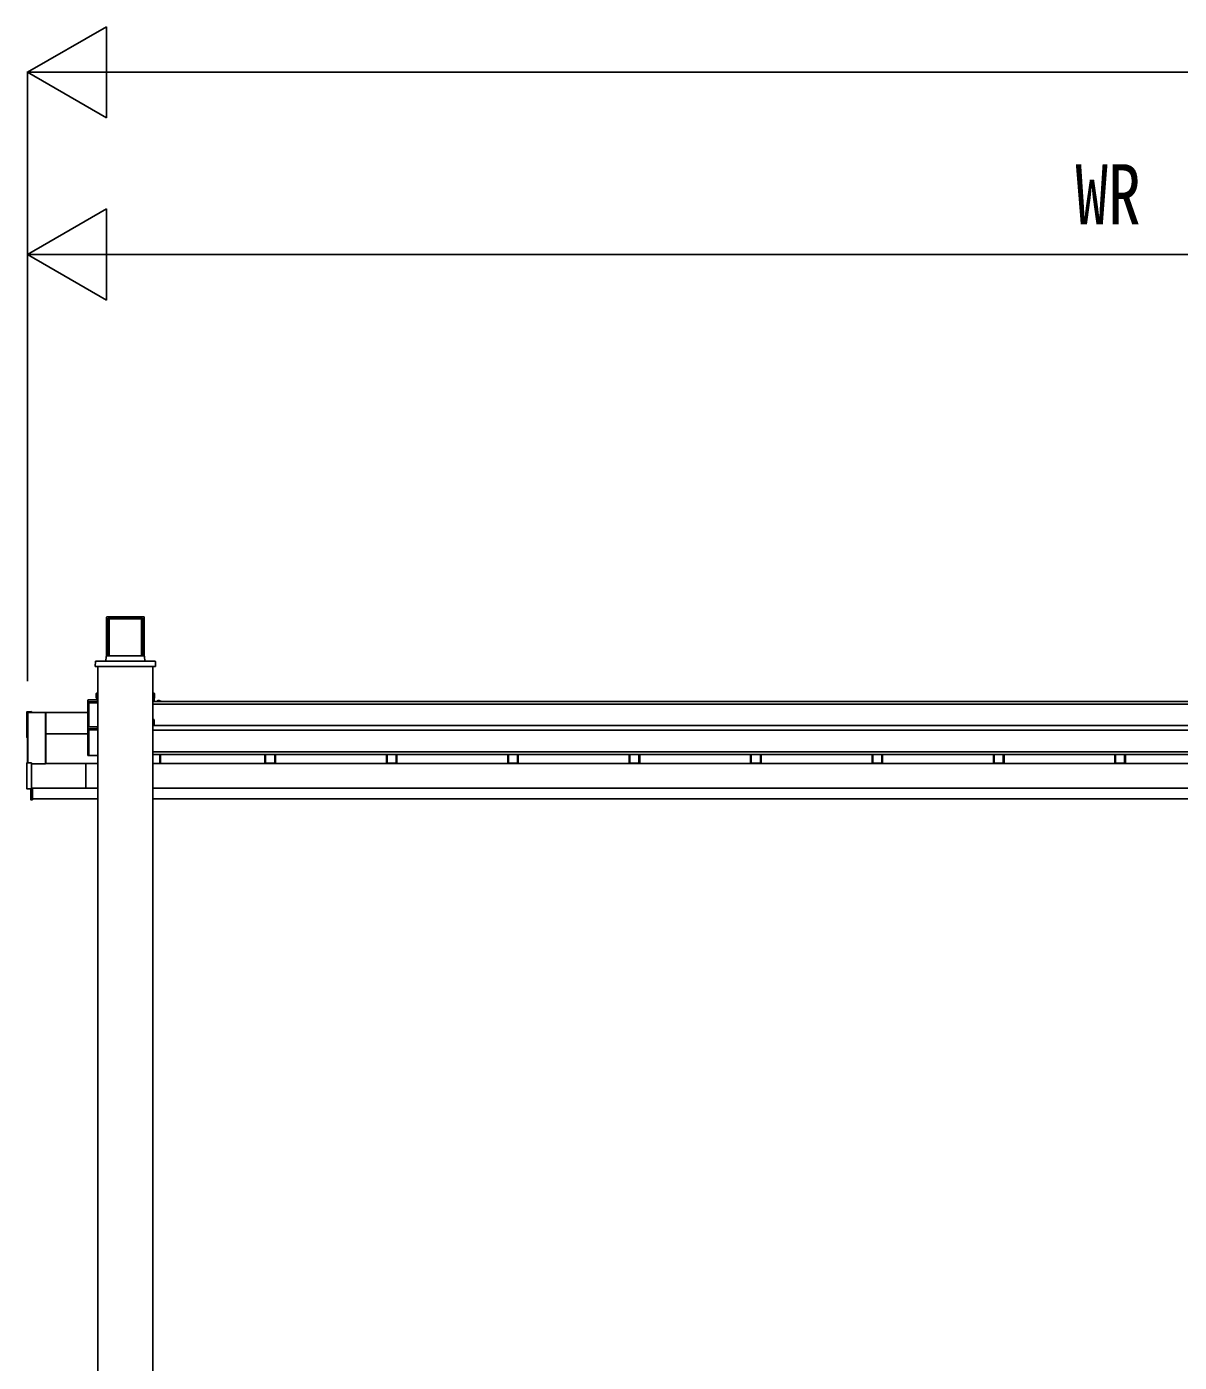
# Model space of a CAD drawing. Units: millimetres, scale not verified. Extents: x -12615 to 12615, y -8909 to 8911.
# Drawn here: x -10277 to -8379, y -3202 to -1003 of the extents above; entities that cross this region are included whole.
import ezdxf
from ezdxf.enums import TextEntityAlignment as Align

# ---------------------------------------------------------------- set-up
doc = ezdxf.new("R2010")
doc.units = ezdxf.units.MM
doc.header["$LTSCALE"] = 50
doc.layers.add('0-5_YKK_A1', color=4, linetype='Continuous')
doc.layers.add('0-6_YKK_D', color=6, linetype='Continuous')
doc.styles.add('ＭＳ ゴシック', font='')
doc.styles.get('ＭＳ ゴシック').set_extended_font_data('MS Gothic')

msp = doc.modelspace()

# ---------------------------------------------------------------- linework, layer by layer
at = {"layer": '0-5_YKK_A1'}
for p, q in [((-10145.68, -1975.03), (-10146.03, -1980.65)), ((-10084.4, -1974.56), (-10145.18, -1974.56)), ((-10143.26, -1976.56), (-10143.52, -1980.65)), ((-10143.26, -1976.56), (-10086.32, -1976.56)), ((-10142.29, -1978.58), (-10142.29, -2038.83)), ((-10141.29, -1977.63), (-10088.29, -1977.63)), ((-10141.29, -1977.63), (-10141.29, -2038.83)), ((-10088.29, -1977.63), (-10088.29, -2038.83)), ((-10087.29, -1978.58), (-10087.29, -2038.83)), ((-10086.32, -1976.56), (-10086.06, -1980.65)), ((-10083.9, -1975.03), (-10083.55, -1980.65)), ((-10146.04, -1981), (-10146.04, -2039.08)), ((-10143.53, -1981), (-10143.53, -2038.83)), ((-10086.06, -1980.65), (-10083.55, -1980.65)), ((-10086.05, -1981), (-10086.05, -2038.83)), ((-10083.54, -1981), (-10086.05, -1981)), ((-10083.54, -1981), (-10083.54, -2039.08)), ((-10146.38, -2039.77), (-10146.85, -2047.4)), ((-10084.2, -2038.83), (-10145.38, -2038.83)), ((-10084.2, -2038.83), (-10145.38, -2038.83)), ((-10145.38, -2038.83), (-10145.38, -2038.83)), ((-10084.2, -2038.83), (-10084.2, -2038.83)), ((-10082.73, -2047.4), (-10083.2, -2039.77)), ((-10164.68, -2055.68), (-10164.23, -2048.34)), ((-10163.55, -2056.24), (-10164.18, -2056.24)), ((-10066.04, -2056.24), (-10163.55, -2056.24)), ((-10163.22, -2047.4), (-10162.6, -2047.4)), ((-10159.99, -2056.24), (-10159.99, -5324.4)), ((-10069.59, -2056.24), (-10069.59, -5324.4)), ((-10065.4, -2056.24), (-10066.04, -2056.24)), ((-10064.9, -2055.68), (-10065.36, -2048.34)), ((-10162.16, -2100.48), (-10159.99, -2100.48)), ((-10160.66, -2102.48), (-10160.66, -2108.4)), ((-10160.66, -2102.48), (-10159.99, -2102.48)), ((-10160.23, -2102.54), (-10160.66, -2102.48)), ((-10160.66, -2108.4), (-10160.23, -2108.03)), ((-10159.99, -2102.54), (-10160.23, -2102.54)), ((-10160.23, -2102.54), (-10160.23, -2108.03)), ((-10159.99, -2108.03), (-10160.23, -2108.03)), ((-10068.29, -2100.48), (-10067.42, -2100.48)), ((-10067.29, -2108.4), (-10066.92, -2108.4)), ((-10067.29, -2108.4), (-10067.29, -2113.25)), ((-10066.92, -2100.97), (-10066.92, -2108.4)), ((-10277.29, -2131.33), (-10277.29, -2131.7)), ((-10277.29, -2172.72), (-10277.29, -2131.7)), ((-10276.82, -2130.83), (-10269.29, -2130.34)), ((-10276.82, -2130.83), (-10269.29, -2130.34)), ((-10276.82, -2130.83), (-10276.82, -2130.83)), ((-10275.79, -2132.68), (-10275.79, -2214.9)), ((-10246.29, -2132.18), (-10275.29, -2132.18)), ((-10275.29, -2132.18), (-10275.29, -2214.9)), ((-10270.29, -2131.92), (-10176.29, -2131.92)), ((-10270.29, -2131.92), (-10270.29, -2132.14)), ((-10270.29, -2131.92), (-10270.29, -2131.92)), ((-10270.29, -2131.92), (-10176.29, -2131.92)), ((-10270.29, -2132.14), (-10270.29, -2132.18)), ((-10270.29, -2132.14), (-10176.29, -2132.14)), ((-10269.29, -2130.64), (-10269.29, -2130.34)), ((-10269.29, -2130.96), (-10269.29, -2130.64)), ((-10269.29, -2131.66), (-10269.29, -2130.96)), ((-10269.29, -2131.92), (-10269.29, -2131.66)), ((-10246.29, -2132.18), (-10246.29, -2216.45)), ((-10245.79, -2132.68), (-10245.79, -2216.5)), ((-10176.49, -2112.52), (-10176.49, -2116.24)), ((-10176.49, -2158.18), (-10176.49, -2116.24)), ((-10160.49, -2111.03), (-10174.99, -2111.03)), ((-10160.49, -2114.74), (-10174.99, -2114.74)), ((-10174.99, -2116.54), (-10174.99, -2116.51)), ((-10174.99, -2155.5), (-10174.99, -2116.54)), ((-10160.49, -2116.24), (-10174.69, -2116.24)), ((-10160.49, -2116.24), (-10160.49, -2111.03)), ((-10069.59, -2118.21), (-6871.99, -2118.21)), ((-10068.79, -2114.07), (-6872.79, -2114.07)), ((-10068.79, -2114.07), (-6872.79, -2114.07)), ((-10066.79, -2113.75), (-10049.79, -2113.75)), ((-10061.84, -2112.6), (-10061.84, -2112.64)), ((-10060.14, -2112.12), (-10060.14, -2112.09)), ((-10060.14, -2112.12), (-10060.14, -2112.73)), ((-10059.44, -2112.12), (-10059.44, -2112.09)), ((-10059.44, -2112.73), (-10059.44, -2112.12)), ((-10057.74, -2112.64), (-10057.74, -2112.6)), ((-10049.79, -2114.07), (-10049.79, -2113.75)), ((-10069.59, -2153.66), (-6871.99, -2153.66)), ((-10067.29, -2146.7), (-10067.29, -2145.45)), ((-10067.29, -2146.7), (-10067.29, -2153.66)), ((-10276.82, -2173.22), (-10275.79, -2173.28)), ((-10245.79, -2167.4), (-10176.29, -2167.4)), ((-10176.49, -2157), (-10176.49, -2160.72)), ((-10176.49, -2202.66), (-10176.49, -2160.72)), ((-10160.49, -2155.5), (-10174.99, -2155.5)), ((-10160.49, -2159.22), (-10174.99, -2159.22)), ((-10174.99, -2161.02), (-10174.99, -2160.99)), ((-10174.99, -2202.66), (-10174.99, -2161.02)), ((-10160.49, -2160.72), (-10174.69, -2160.72)), ((-10160.49, -2160.72), (-10160.49, -2155.5)), ((-10069.59, -2161.19), (-6871.99, -2161.19)), ((-10069.59, -2196.64), (-6871.99, -2196.64)), ((-10277.29, -2215.4), (-10277.29, -2257.35)), ((-10271.09, -2214.9), (-10276.79, -2214.9)), ((-10270.49, -2215.11), (-10269.29, -2215.11)), ((-10269.29, -2215.76), (-10269.29, -2215.11)), ((-10269.29, -2215.11), (-10269.29, -2215.11)), ((-10269.29, -2216.28), (-10269.29, -2215.76)), ((-10269.29, -2257.31), (-10269.29, -2216.28)), ((-10246.29, -2216.45), (-10269.29, -2216.45)), ((-10245.79, -2215.87), (-10159.99, -2215.87)), ((-10245.79, -2215.87), (-10159.99, -2215.87)), ((-10179.79, -2216.72), (-10179.79, -2216.5)), ((-10179.79, -2217.24), (-10179.79, -2216.72)), ((-10179.79, -2256.19), (-10179.79, -2217.24)), ((-10176.49, -2202.66), (-10174.99, -2202.66)), ((-10159.49, -2202.66), (-10174.79, -2202.66)), ((-6871.99, -2201.4), (-10069.59, -2201.4)), ((-10069.59, -2215.87), (-6871.99, -2215.87)), ((-10069.59, -2215.87), (-6871.99, -2215.87)), ((-10057.79, -2201.4), (-10057.79, -2215.87)), ((-10056.79, -2201.4), (-10056.79, -2215.87)), ((-9884.79, -2215.87), (-9884.79, -2201.4)), ((-9883.79, -2215.39), (-9883.79, -2201.4)), ((-9883.79, -2215.39), (-9868.79, -2215.39)), ((-9868.79, -2215.39), (-9868.79, -2201.4)), ((-9867.79, -2215.87), (-9867.79, -2201.4)), ((-9867.49, -2215.87), (-9867.49, -2201.4)), ((-9684.79, -2215.87), (-9684.79, -2201.4)), ((-9683.79, -2215.39), (-9683.79, -2201.4)), ((-9683.79, -2215.39), (-9668.79, -2215.39)), ((-9668.79, -2215.39), (-9668.79, -2201.4)), ((-9667.79, -2215.87), (-9667.79, -2201.4)), ((-9667.49, -2215.87), (-9667.49, -2201.4)), ((-9484.79, -2215.87), (-9484.79, -2201.4)), ((-9483.79, -2215.39), (-9483.79, -2201.4)), ((-9483.79, -2215.39), (-9468.79, -2215.39)), ((-9468.79, -2215.39), (-9468.79, -2201.4)), ((-9467.79, -2215.87), (-9467.79, -2201.4)), ((-9467.49, -2215.87), (-9467.49, -2201.4)), ((-9284.79, -2215.87), (-9284.79, -2201.4)), ((-9283.79, -2215.39), (-9283.79, -2201.4)), ((-9283.79, -2215.39), (-9268.79, -2215.39)), ((-9268.79, -2215.39), (-9268.79, -2201.4)), ((-9267.79, -2215.87), (-9267.79, -2201.4)), ((-9267.49, -2215.87), (-9267.49, -2201.4)), ((-9084.79, -2215.87), (-9084.79, -2201.4)), ((-9083.79, -2215.39), (-9083.79, -2201.4)), ((-9083.79, -2215.39), (-9068.79, -2215.39)), ((-9068.79, -2215.39), (-9068.79, -2201.4)), ((-9067.79, -2215.87), (-9067.79, -2201.4)), ((-9067.49, -2215.87), (-9067.49, -2201.4)), ((-8884.79, -2215.87), (-8884.79, -2201.4)), ((-8883.79, -2215.39), (-8883.79, -2201.4)), ((-8883.79, -2215.39), (-8868.79, -2215.39)), ((-8868.79, -2215.39), (-8868.79, -2201.4)), ((-8867.79, -2215.87), (-8867.79, -2201.4)), ((-8867.49, -2215.87), (-8867.49, -2201.4)), ((-8684.79, -2215.87), (-8684.79, -2201.4)), ((-8683.79, -2215.39), (-8683.79, -2201.4)), ((-8683.79, -2215.39), (-8668.79, -2215.39)), ((-8668.79, -2215.39), (-8668.79, -2201.4)), ((-8667.79, -2215.87), (-8667.79, -2201.4)), ((-8667.49, -2215.87), (-8667.49, -2201.4)), ((-8484.79, -2215.87), (-8484.79, -2201.4)), ((-8483.79, -2215.39), (-8483.79, -2201.4)), ((-8483.79, -2215.39), (-8468.79, -2215.39)), ((-8468.79, -2215.39), (-8468.79, -2201.4)), ((-8467.79, -2215.87), (-8467.79, -2201.4)), ((-8467.49, -2215.87), (-8467.49, -2201.4)), ((-10276.79, -2257.85), (-10271.09, -2257.85)), ((-10269.29, -2257.83), (-10270.99, -2257.83)), ((-10159.99, -2256.66), (-10269.29, -2256.66)), ((-10269.29, -2257.78), (-10269.29, -2257.31)), ((-10269.29, -2257.78), (-10269.29, -2257.83)), ((-10267.79, -2256.66), (-10267.79, -2275.9)), ((-10179.79, -2256.66), (-10179.79, -2256.19)), ((-6871.99, -2256.66), (-10069.59, -2256.66)), ((-10159.99, -2274.37), (-10267.79, -2274.37)), ((-6871.99, -2274.37), (-10069.59, -2274.37))]:
    msp.add_line(p, q, dxfattribs=at)
for points in [[(-10162.6, -2047.4), (-10066.98, -2047.4), (-10066.36, -2047.4)], [(-10162.66, -2100.97), (-10162.66, -2108.4), (-10160.66, -2108.4)], [(-10270.81, -2215.1), (-10270.73, -2215.1), (-10270.55, -2215.11), (-10270.49, -2215.11)], [(-10179.79, -2216.5), (-10179.79, -2216.5), (-10179.79, -2215.87), (-10179.79, -2215.87)], [(-10270.29, -2257.83), (-10270.29, -2275.9), (-10267.79, -2275.9)]]:
    msp.add_lwpolyline(points, dxfattribs=at)
for centre, radius, start, end in [((-10145.38, -2039.83), 1, 90, 176.48397), ((-10145.38, -2039.83), 0.999, 89.96394, 176.45762), ((-10084.2, -2039.83), 1, 3.51603, 90), ((-10084.2, -2039.83), 0.999, 3.54238, 90.03606), ((-10069.79, -2102.47), 2.5, 53.0436, 85.45262), ((-10276.79, -2131.33), 0.5, 93.6779, 180), ((-10276.79, -2131.33), 0.5, 93.45768, 179.96389), ((-10275.29, -2132.68), 0.5, 89.96074, 179.96069), ((-10246.29, -2132.68), 0.5, 0.03931, 90.03926), ((-10174.99, -2112.53), 1.5, 89.96074, 179.96069), ((-10174.99, -2116.24), 1.5, 89.96074, 179.96069), ((-10174.69, -2116.54), 0.3, 89.96074, 179.96069), ((-10160.27, -2120.21), 7.68, 87.88183, 91.61081), ((-10160.27, -2108.56), 7.68, 268.38919, 272.11817), ((-10066.79, -2113.25), 0.5, 180.03931, 270.03926), ((-10059.79, -2116.27), 4.2, 119.21546, 143.21111), ((-10059.79, -2116.26), 4.19, 94.78865, 119.29157), ((-10059.79, -2116.3), 4.19, 94.78865, 119.29157), ((-10059.79, -2116.17), 3.67, 84.52859, 95.47141), ((-10059.79, -2116.39), 3.67, 84.52859, 95.47141), ((-10059.79, -2116.26), 4.19, 60.70843, 85.21135), ((-10059.79, -2116.3), 4.19, 60.70843, 85.21135), ((-10059.79, -2116.27), 4.2, 36.78889, 60.78454), ((-10069.79, -2145.45), 2.5, 0.03717, 85.45262), ((-10276.79, -2172.72), 0.5, 180.03611, 266.54232), ((-10174.99, -2157), 1.5, 89.96074, 179.96069), ((-10174.99, -2160.72), 1.5, 89.96074, 179.96069), ((-10174.69, -2161.02), 0.3, 89.96074, 179.96069), ((-10246.29, -2216.95), 0.501, 66.51684, 90.00169), ((-10160.27, -2194.97), 7.68, 269.88072, 272.11817), ((-9883.79, -2216.39), 1, 89.98303, 148.55407), ((-9868.79, -2216.39), 1, 31.44593, 90.01697), ((-9683.79, -2216.39), 1, 89.98303, 148.55407), ((-9668.79, -2216.39), 1, 31.44593, 90.01697), ((-9483.79, -2216.39), 1, 89.98303, 148.55407), ((-9468.79, -2216.39), 1, 31.44593, 90.01697), ((-9283.79, -2216.39), 1, 89.98303, 148.55407), ((-9268.79, -2216.39), 1, 31.44593, 90.01697), ((-9083.79, -2216.39), 1, 89.98303, 148.55407), ((-9068.79, -2216.39), 1, 31.44593, 90.01697), ((-8883.79, -2216.39), 1, 89.98303, 148.55407), ((-8868.79, -2216.39), 1, 31.44593, 90.01697), ((-8683.79, -2216.39), 1, 89.98303, 148.55407), ((-8668.79, -2216.39), 1, 31.44593, 90.01697), ((-8483.79, -2216.39), 1, 89.98303, 148.55407), ((-8468.79, -2216.39), 1, 31.44593, 90.01697)]:
    msp.add_arc(centre, radius, start, end, dxfattribs=at)
for centre, major_axis, ratio, start_param, end_param in [((-10145.18, -1975.06), (-0.407, 0.293), 0.996273, 5.3376209, 6.843095), ((-10141.29, -1978.58), (-1, 0), 0.946294, 4.712389, 6.2831853), ((-10088.29, -1978.58), (-1, 0), 0.946294, 3.1415927, 4.712389), ((-10084.4, -1975.06), (-0.407, -0.293), 0.996273, 2.5816829, 4.087157), ((-10146, -1980.62), (0.033, 0.5), 0.058294, 1.6269593, 2.4123574), ((-10143.49, -1980.62), (0.033, 0.5), 0.058294, 1.6269593, 2.4123574), ((-10086.09, -1980.62), (-0.033, 0.5), 0.058294, 3.8708279, 4.6562261), ((-10083.58, -1980.62), (-0.033, 0.5), 0.058294, 3.8708279, 4.6562261), ((-10164.18, -2055.74), (-0.502, 0), 0.996804, 6.2221826, 7.8539816), ((-10164.68, -2055.74), (0.031, 0.5), 0.003189, 1.4575447, 1.5099884), ((-10163.23, -2048.4), (-0.712, -0.702), 0.999635, 5.3912728, 5.4437165), ((-10163.22, -2048.4), (-1, 0), 0.996804, 4.712389, 6.1697389), ((-10142.26, -1997.4), (3.12, 50), 0.003252, 3.0894297, 3.1417953), ((-10066.36, -2048.4), (-1, 0), 0.996804, 3.2550391, 4.712389), ((-10065.4, -2055.74), (-0.502, 0), 0.996804, 1.5707963, 3.2025954), ((-10066.35, -2048.4), (-0.712, 0.702), 0.999635, 3.9810615, 4.0335052), ((-10064.9, -2055.74), (-0.031, 0.5), 0.003189, 4.7731969, 4.8256406), ((-10162.16, -2100.98), (0.411, -0.287), 0.996037, 2.1817615, 3.7488309), ((-10067.42, -2100.98), (0.411, 0.287), 0.996037, 5.675947, 7.2430164), ((-10276.79, -2215.4), (0.411, -0.287), 0.996037, 2.1817615, 3.7488309), ((-10271.09, -2215.2), (0, 0.3), 0.999505, 5.0800647, 6.2831853), ((-10276.79, -2257.34), (0.411, 0.287), 0.996037, 2.5343544, 4.1014238), ((-10271.09, -2257.54), (0, 0.3), 0.999505, 3.1415927, 3.4685141)]:
    msp.add_ellipse(centre, major_axis=major_axis, ratio=ratio, start_param=start_param, end_param=end_param, dxfattribs=at)
at = {"layer": '0-6_YKK_D'}
for p, q in [((-10275.7, -1078), (-10145.8, -1003)), ((-10145.8, -1153), (-10145.8, -1003)), ((-10275.7, -1541.79), (-10275.7, -1077)), ((-10275.7, -1078), (-10145.8, -1153)), ((-10275.7, -1078), (-10015.89, -1078)), ((-3212.79, -1078), (-10125.7, -1078)), ((-10275.79, -1378), (-10145.89, -1303)), ((-10145.89, -1453), (-10145.89, -1303)), ((-10275.79, -2080.23), (-10275.79, -1377)), ((-10275.79, -1378), (-10145.89, -1453)), ((-10275.79, -1378), (-10015.98, -1378)), ((-6815.7, -1378), (-10125.79, -1378))]:
    msp.add_line(p, q, dxfattribs=at)

# ---------------------------------------------------------------- texts
at = {"layer": '0-6_YKK_D', "style": 'ＭＳ ゴシック', "width": 0.8}
msp.add_text('WR', height=98.97, dxfattribs=at).set_placement((-8549.95, -1358), align=Align.BOTTOM_LEFT)

doc.saveas('drawing.dxf')
